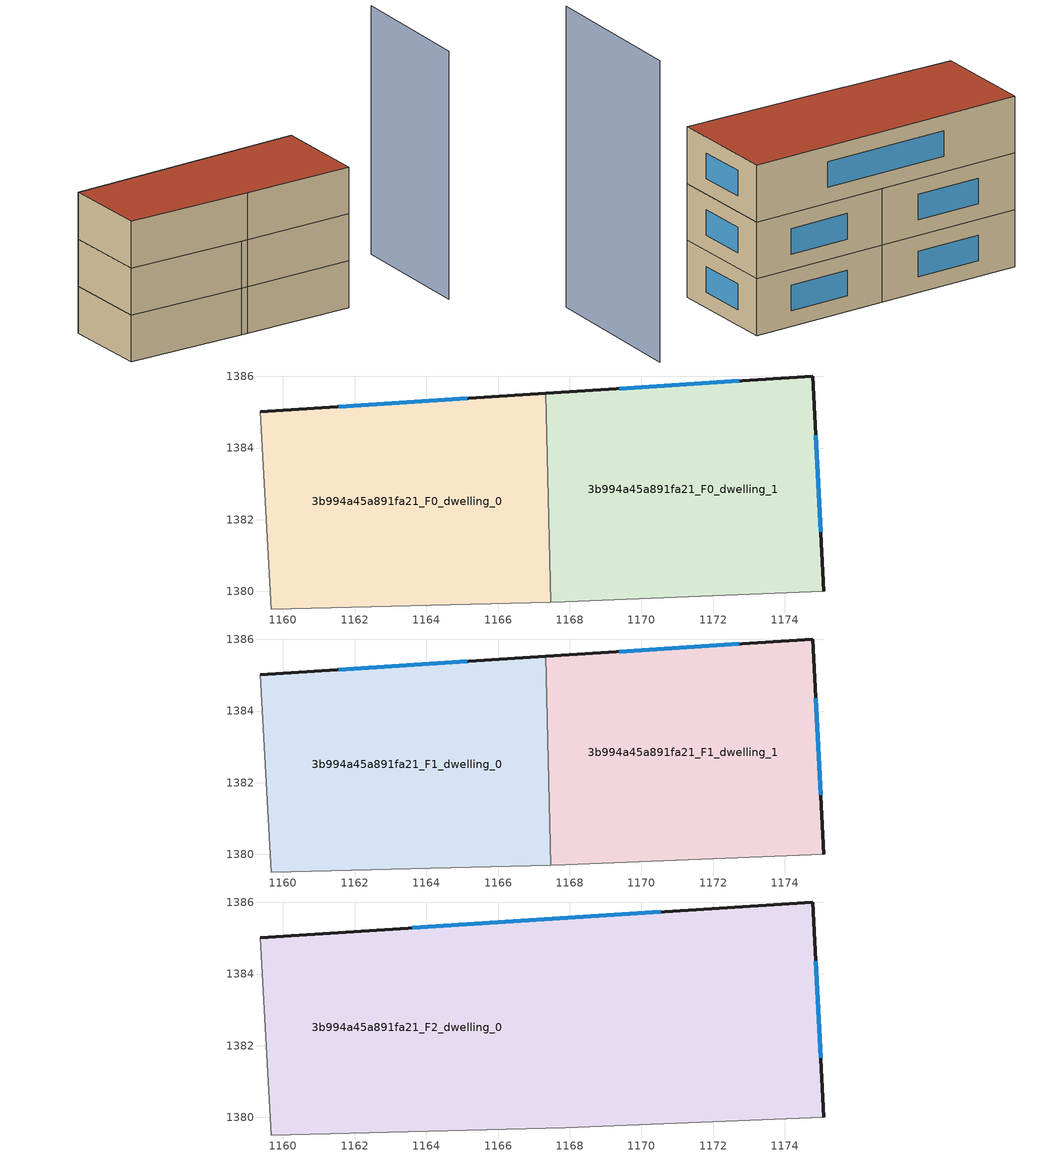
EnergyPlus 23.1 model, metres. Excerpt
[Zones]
3b994a45a891fa21_F0_dwelling_0
 floor ground (EU_floor_Construction): 1167.33,1385.53 1167.46,1379.7 1159.67,1379.51 1159.37,1385.01 z0
 wall outside (EU_wall_Construction): 1167.33,1385.53 1159.37,1385.01 z0:3
 wall adiabatic (EU_wall_Construction): 1159.37,1385.01 1159.67,1379.51 1167.46,1379.7 z0:3
 wall to 3b994a45a891fa21_F0_dwelling_1 (EU_wall_Construction): 1167.46,1379.7 1167.33,1385.53 z0:3
 window (EU_Window_Construction): 1165.14,1385.39 1161.56,1385.15 z0.83:2.17
3b994a45a891fa21_F0_dwelling_1
 floor ground (EU_floor_Construction): 1174.78,1386.01 1175.08,1380.01 1167.88,1379.71 1167.46,1379.7 1167.33,1385.53 z0
 wall outside (EU_wall_Construction): 1175.08,1380.01 1174.78,1386.01 1167.33,1385.53 z0:3
 wall adiabatic (EU_wall_Construction): 1167.46,1379.7 1167.88,1379.71 1175.08,1380.01 z0:3
 window (EU_Window_Construction): 1172.73,1385.88 1169.38,1385.66 / 1175,1381.66 1174.87,1384.36 z0.83:2.17
3b994a45a891fa21_F1_dwelling_0
 floor to 3b994a45a891fa21_F0_dwelling_0 (EU_floor_Construction): 1167.33,1385.53 1167.46,1379.7 1159.67,1379.51 1159.37,1385.01 z3
 wall outside (EU_wall_Construction): 1167.33,1385.53 1159.37,1385.01 z3:6
 wall adiabatic (EU_wall_Construction): 1159.37,1385.01 1159.67,1379.51 1167.46,1379.7 z3:6
 wall to 3b994a45a891fa21_F1_dwelling_1 (EU_wall_Construction): 1167.46,1379.7 1167.33,1385.53 z3:6
 window (EU_Window_Construction): 1165.14,1385.39 1161.56,1385.15 z3.83:5.17
3b994a45a891fa21_F1_dwelling_1
 floor to 3b994a45a891fa21_F0_dwelling_1 (EU_floor_Construction): 1174.78,1386.01 1175.08,1380.01 1167.88,1379.71 1167.46,1379.7 1167.33,1385.53 z3
 wall outside (EU_wall_Construction): 1175.08,1380.01 1174.78,1386.01 1167.33,1385.53 z3:6
 wall adiabatic (EU_wall_Construction): 1167.46,1379.7 1167.88,1379.71 1175.08,1380.01 z3:6
 window (EU_Window_Construction): 1172.73,1385.88 1169.38,1385.66 / 1175,1381.66 1174.87,1384.36 z3.83:5.17
3b994a45a891fa21_F2_dwelling_0
 floor to 3b994a45a891fa21_F1_dwelling_0 (EU_floor_Construction): 1167.33,1385.53 1167.46,1379.7 1159.67,1379.51 1159.37,1385.01 z6
 floor to 3b994a45a891fa21_F1_dwelling_1 (EU_floor_Construction): 1174.78,1386.01 1175.08,1380.01 1167.88,1379.71 1167.46,1379.7 1167.33,1385.53 z6
 wall outside (EU_wall_Construction): 1175.08,1380.01 1174.78,1386.01 1159.37,1385.01 z6:9
 wall adiabatic (EU_wall_Construction): 1159.37,1385.01 1159.67,1379.51 1167.88,1379.71 1175.08,1380.01 z6:9
 window (EU_Window_Construction): 1170.54,1385.73 1163.61,1385.29 / 1175,1381.66 1174.87,1384.36 z6.83:8.17
 roof outside (EU_roof_Construction): 1175.08,1380.01 1174.78,1386.01 1159.37,1385.01 1159.67,1379.51 1167.88,1379.71 z9
shading: 1180.8,1378 1180.59,1386.41 z0:15.9
[Building]
EU S2 Campaign: North Axis=0; Terrain=City; Solar Distribution=FullExterior
[Site:Location]
Lyon-Bron: Latitude=45.75; Longitude=5; Time Zone=1; Elevation=198
[SizingPeriod:WeatherFileDays]
AnnualSizingPeriod: Begin Month=1; Begin Day of Month=1; End Month=12; End Day of Month=31; Day of Week for Start Day=Monday; Use Weather File Daylight Saving Period=No; Use Weather File Rain and Snow Indicators=No
[MATERIAL]
EU_InternalMass_Material: Roughness=MediumRough; Thickness=0.1; Conductivity=1; Density=1800; Specific Heat=900; Thermal Absorptance=0.9; Solar Absorptance=0.7; Visible Absorptance=0.7
[MATERIAL:NOMASS] Roughness=MediumRough; Thermal Absorptance=0.9; Solar Absorptance=0.7; Visible Absorptance=0.7
Name | Thermal Resistance
EU_wall_NoMass | 0.87146
EU_roof_NoMass | 0.842276
EU_floor_NoMass | 0.496999
[WINDOWMATERIAL:SIMPLEGLAZINGSYSTEM]
EU_Window_SimpleGlazing: UFactor=2.2525; Solar Heat Gain Coefficient=0.76; Visible Transmittance=0.76
[CONSTRUCTION]
EU_wall_Construction: EU_wall_NoMass
EU_roof_Construction: EU_roof_NoMass
EU_floor_Construction: EU_floor_NoMass
EU_Window_Construction: EU_Window_SimpleGlazing
EU_InternalMass_Construction: EU_InternalMass_Material
[ZONE] Type=1; Multiplier=1; Ceiling Height=autocalculate; Floor Area=autocalculate; Part of Total Floor Area=Yes
Name | Volume
3b994a45a891fa21_F0_dwelling_0 | 134.1
3b994a45a891fa21_F1_dwelling_0 | 134.099
3b994a45a891fa21_F2_dwelling_0 | 268.192
3b994a45a891fa21_F0_dwelling_1; 3b994a45a891fa21_F1_dwelling_1 | 134.095
[INTERNALMASS] Construction=EU_InternalMass_Construction
Name | Zone or ZoneList | Surface Area
3b994a45a891fa21_F0_dwelling_0_EU_InternalMass | 3b994a45a891fa21_F0_dwelling_0 | 44.6997
3b994a45a891fa21_F0_dwelling_1_EU_InternalMass | 3b994a45a891fa21_F0_dwelling_1 | 44.6981
3b994a45a891fa21_F1_dwelling_0_EU_InternalMass | 3b994a45a891fa21_F1_dwelling_0 | 44.6997
3b994a45a891fa21_F1_dwelling_1_EU_InternalMass | 3b994a45a891fa21_F1_dwelling_1 | 44.6981
3b994a45a891fa21_F2_dwelling_0_EU_InternalMass | 3b994a45a891fa21_F2_dwelling_0 | 89.3989
[OTHEREQUIPMENT] Fuel Type=Electricity; Design Level Calculation Method=Watts/Area; Power per Zone Floor Area=1; Fraction Latent=0; Fraction Radiant=0; Fraction Lost=0; Carbon Dioxide Generation Rate=0; EndUse Subcategory=EU_Step8_InternalGains
Name | Zone or ZoneList or Space or SpaceList | Schedule
EU_Step8_InternalGain_3b994a45a891fa21_F0_dwelling_0_f000 | 3b994a45a891fa21_F0_dwelling_0 | EU_Step8_GainSchedule_3b994a45a891fa21_F0_dwelling_0_f000
EU_Step8_InternalGain_3b994a45a891fa21_F0_dwelling_1_f000 | 3b994a45a891fa21_F0_dwelling_1 | EU_Step8_GainSchedule_3b994a45a891fa21_F0_dwelling_1_f000
EU_Step8_InternalGain_3b994a45a891fa21_F1_dwelling_0_f000 | 3b994a45a891fa21_F1_dwelling_0 | EU_Step8_GainSchedule_3b994a45a891fa21_F1_dwelling_0_f000
EU_Step8_InternalGain_3b994a45a891fa21_F1_dwelling_1_f000 | 3b994a45a891fa21_F1_dwelling_1 | EU_Step8_GainSchedule_3b994a45a891fa21_F1_dwelling_1_f000
EU_Step8_InternalGain_3b994a45a891fa21_F2_dwelling_0_f000 | 3b994a45a891fa21_F2_dwelling_0 | EU_Step8_GainSchedule_3b994a45a891fa21_F2_dwelling_0_f000
[ZONEVENTILATION:DESIGNFLOWRATE] Schedule=EU_AlwaysOn; Design Flow Rate Calculation Method=AirChanges/Hour; Air Changes per Hour=0.425; Ventilation Type=Natural; Fan Pressure Rise=0; Fan Total Efficiency=1; Constant Term Coefficient=1; Temperature Term Coefficient=0; Velocity Term Coefficient=0; Velocity Squared Term Coefficient=0; Minimum Indoor Temperature=-100; Maximum Indoor Temperature=100; Delta Temperature=-100; Minimum Outdoor Temperature=-100; Maximum Outdoor Temperature=100; Maximum Wind Speed=40
Name | Zone or ZoneList or Space or SpaceList
EU_ConstantAir_3b994a45a891fa21_F0_dwelling_0 | 3b994a45a891fa21_F0_dwelling_0
EU_ConstantAir_3b994a45a891fa21_F0_dwelling_1 | 3b994a45a891fa21_F0_dwelling_1
EU_ConstantAir_3b994a45a891fa21_F1_dwelling_0 | 3b994a45a891fa21_F1_dwelling_0
EU_ConstantAir_3b994a45a891fa21_F1_dwelling_1 | 3b994a45a891fa21_F1_dwelling_1
EU_ConstantAir_3b994a45a891fa21_F2_dwelling_0 | 3b994a45a891fa21_F2_dwelling_0
[HVACTEMPLATE:THERMOSTAT] Constant Heating Setpoint=20; Constant Cooling Setpoint=50
EU_HeatOnly_3b994a45a891fa21_F0_dwelling_0; EU_HeatOnly_3b994a45a891fa21_F0_dwelling_1; EU_HeatOnly_3b994a45a891fa21_F1_dwelling_0; EU_HeatOnly_3b994a45a891fa21_F1_dwelling_1; EU_HeatOnly_3b994a45a891fa21_F2_dwelling_0
[HVACTEMPLATE:ZONE:IDEALLOADSAIRSYSTEM] System Availability Schedule=EU_AlwaysOn; Maximum Heating Supply Air Temperature=50; Minimum Cooling Supply Air Temperature=13; Maximum Heating Supply Air Humidity Ratio=0.0156; Minimum Cooling Supply Air Humidity Ratio=0.0077; Heating Limit=NoLimit; Cooling Limit=NoLimit; Heating Availability Schedule=EU_AlwaysOn; Cooling Availability Schedule=EU_CoolingOff; Dehumidification Control Type=ConstantSensibleHeatRatio; Cooling Sensible Heat Ratio=0.7; Dehumidification Setpoint=60; Humidification Control Type=None; Humidification Setpoint=30; Outdoor Air Method=None; Outdoor Air Flow Rate per Person=0.00944; Outdoor Air Flow Rate per Zone Floor Area=0; Outdoor Air Flow Rate per Zone=0; Demand Controlled Ventilation Type=None; Outdoor Air Economizer Type=NoEconomizer; Heat Recovery Type=None; Sensible Heat Recovery Effectiveness=0.7; Latent Heat Recovery Effectiveness=0.65
Name | Template Thermostat
3b994a45a891fa21_F0_dwelling_0 | EU_HeatOnly_3b994a45a891fa21_F0_dwelling_0
3b994a45a891fa21_F0_dwelling_1 | EU_HeatOnly_3b994a45a891fa21_F0_dwelling_1
3b994a45a891fa21_F1_dwelling_0 | EU_HeatOnly_3b994a45a891fa21_F1_dwelling_0
3b994a45a891fa21_F1_dwelling_1 | EU_HeatOnly_3b994a45a891fa21_F1_dwelling_1
3b994a45a891fa21_F2_dwelling_0 | EU_HeatOnly_3b994a45a891fa21_F2_dwelling_0
[SIZING:ZONE] Zone Cooling Design Supply Air Temperature Input Method=SupplyAirTemperature; Zone Cooling Design Supply Air Temperature=13; Zone Heating Design Supply Air Temperature Input Method=SupplyAirTemperature; Zone Heating Design Supply Air Temperature=50; Zone Cooling Design Supply Air Humidity Ratio=0.008; Zone Heating Design Supply Air Humidity Ratio=0.008; Cooling Design Air Flow Method=DesignDay; Cooling Design Air Flow Rate=0; Cooling Minimum Air Flow per Zone Floor Area=0.000762; Cooling Minimum Air Flow=0; Cooling Minimum Air Flow Fraction=0.2; Heating Design Air Flow Method=DesignDay; Heating Design Air Flow Rate=0; Heating Maximum Air Flow per Zone Floor Area=0.002032; Heating Maximum Air Flow=0.141576; Heating Maximum Air Flow Fraction=0.3; Account for Dedicated Outdoor Air System=No; Dedicated Outdoor Air System Control Strategy=NeutralSupplyAir; Dedicated Outdoor Air Low Setpoint Temperature for Design=autosize; Dedicated Outdoor Air High Setpoint Temperature for Design=autosize; Zone Load Sizing Method=Sensible Load Only No Latent Load; Zone Latent Cooling Design Supply Air Humidity Ratio Input Method=HumidityRatioDifference; Zone Cooling Design Supply Air Humidity Ratio Difference=0.005; Zone Latent Heating Design Supply Air Humidity Ratio Input Method=HumidityRatioDifference; Zone Humidification Design Supply Air Humidity Ratio Difference=0.005
3b994a45a891fa21_F0_dwelling_0; 3b994a45a891fa21_F0_dwelling_1; 3b994a45a891fa21_F1_dwelling_0; 3b994a45a891fa21_F1_dwelling_1; 3b994a45a891fa21_F2_dwelling_0
[SCHEDULE:CONSTANT]
Name | Hourly Value
EU_AlwaysOn | 1
EU_CoolingOff | 0
[SCHEDULE:FILE] Column Number=1; Rows to Skip at Top=0; Number of Hours of Data=8760; Column Separator=Comma; Interpolate to Timestep=No; Minutes per Item=60; Adjust Schedule for Daylight Savings=Yes
Name | File
EU_Step8_GainSchedule_3b994a45a891fa21_F0_dwelling_0_f000 | ../../schedules/3b994a45a891fa21/3b994a45a891fa21_F0_dwelling_0_f000_gain.csv
EU_Step8_GainSchedule_3b994a45a891fa21_F0_dwelling_1_f000 | ../../schedules/3b994a45a891fa21/3b994a45a891fa21_F0_dwelling_1_f000_gain.csv
EU_Step8_GainSchedule_3b994a45a891fa21_F1_dwelling_0_f000 | ../../schedules/3b994a45a891fa21/3b994a45a891fa21_F1_dwelling_0_f000_gain.csv
EU_Step8_GainSchedule_3b994a45a891fa21_F1_dwelling_1_f000 | ../../schedules/3b994a45a891fa21/3b994a45a891fa21_F1_dwelling_1_f000_gain.csv
EU_Step8_GainSchedule_3b994a45a891fa21_F2_dwelling_0_f000 | ../../schedules/3b994a45a891fa21/3b994a45a891fa21_F2_dwelling_0_f000_gain.csv
